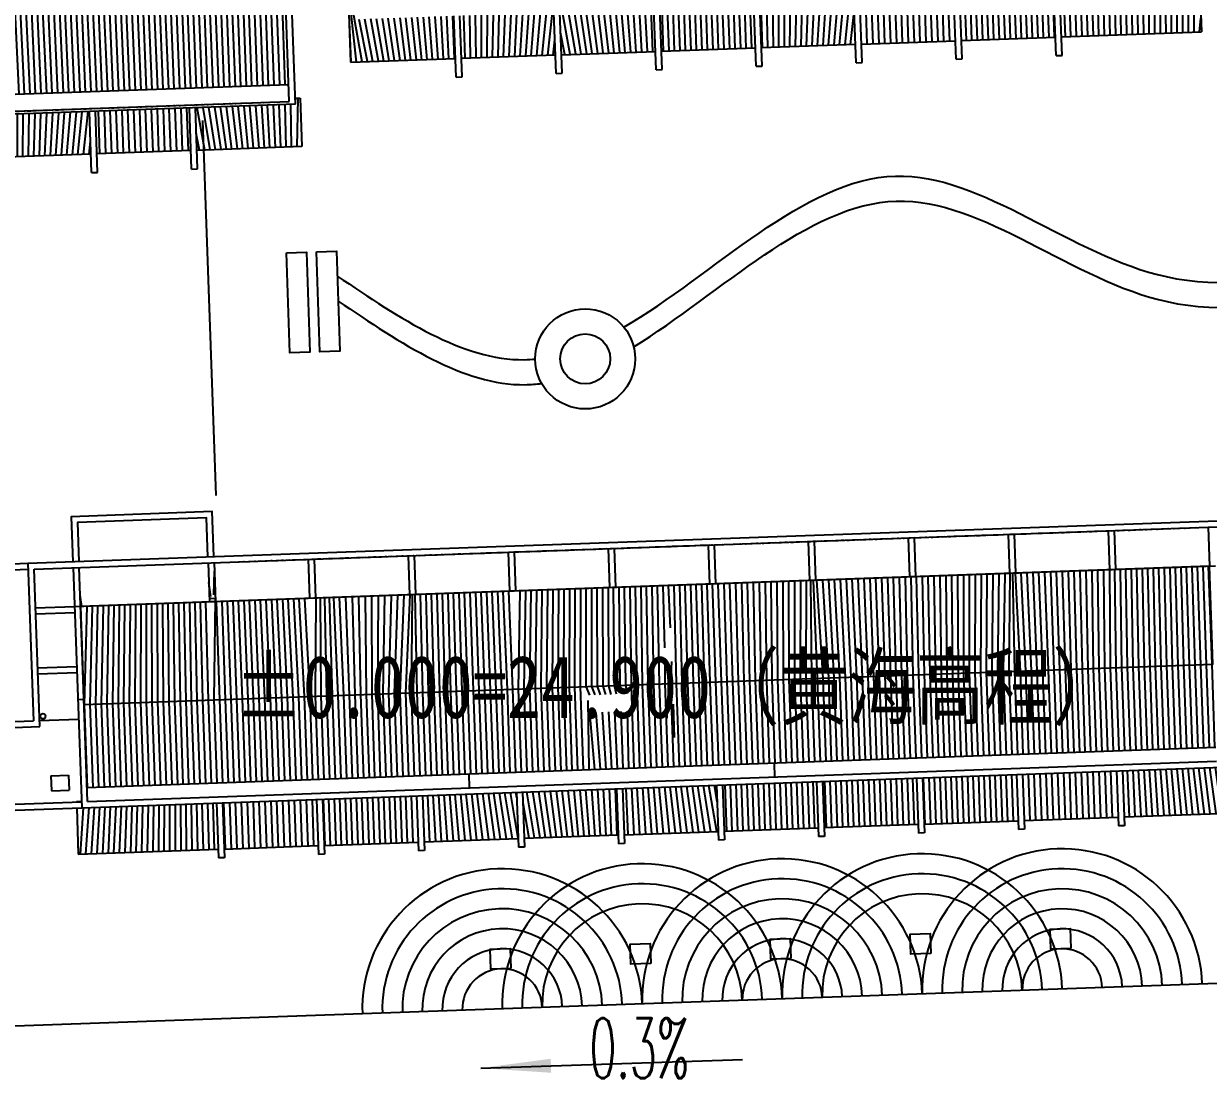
# Model space of a CAD drawing. Header units: millimetres. Extents: x 468001845 to 468595845, y 3387484553 to 3388325553.
# Drawn here: x 468385503 to 468432862, y 3388099783 to 3388141925 of the extents above; entities that cross this region are included whole.
import ezdxf

# ---------------------------------------------------------------- set-up
doc = ezdxf.new("R2010")
doc.units = ezdxf.units.MM
doc.linetypes.add('CONTINOUS', pattern=[0])
for name, color, linetype in [('F-PLANT', 3, 'Continuous'), ('H', 8, 'CONTINOUS'), ('N-ROAD', 4, 'Continuous'), ('PUB_DIM', 3, 'Continuous'), ('PUB_TEXT', 7, 'Continuous'), ('WALL', 7, 'Continuous'), ('屋顶', 7, 'Continuous')]:
    doc.layers.add(name, color=color, linetype=linetype)
doc.styles.add('-黑体', font='', dxfattribs={"width": 0.8})
doc.styles.add('_TXT', font='SIMPLEX.shx', dxfattribs={"width": 0.6})
doc.styles.get('-黑体').set_extended_font_data('SimHei')
pattern_1 = [(90, (-246043.2055603929, 71346.74142360949), (-225, 1.377682148050174e-14), [])]
pattern_2 = [(90, (-348465.652491509, -87483.95105183113), (-225, 1.377682148050174e-14), [])]

# ---------------------------------------------------------------- blocks, each defined once
blk = doc.blocks.new('_ARROW')
blk.add_solid([(0, 0), (-1, 0.1), (-1, -0.1)])
blk = doc.blocks.new('A$C01016261')
h = blk.add_hatch()
h.set_pattern_fill('LINE', color=252, scale=1800, angle=90, style=0)
h.set_pattern_definition(pattern_1)
h.paths.add_polyline_path([(36569.99995157809, 6559.999838570351), (36569.99995157809, 10479.99983857037), (20033.83992749249, 10479.99983857037), (20333.83992749261, 10179.99983857037), (19733.83992749255, 10179.99983857037), (20033.83992749255, 10479.99983857038), (7409.999951578095, 10479.99983857037), (7409.999951578066, 6559.999838570366)])
h.paths.add_polyline_path([(20554.84845212346, 7442.544911156481), (21154.84845212352, 9242.544911156394), (21154.84845212352, 7442.544911156467)], flags=16)
h.paths.add_polyline_path([(7409.999951578095, 6559.999838570366), (7409.999951578066, 2559.999838570366), (36569.99995157809, 2559.999838570366), (36569.99995157809, 6559.999838570366)])
h.paths.add_polyline_path([(17605.0229571198, 6213.658119767031), (19309.6979856462, 6213.658119767031), (19309.6979856462, 5518.217151111166), (17605.02295711992, 5518.217151111166)], flags=16)
h.paths.add_polyline_path([(13127.50734130712, 2909.781203635401, -1), (12927.50734130712, 2909.781203635401, -1)], flags=0)
h.paths.add_polyline_path([(19733.83992749261, 3539.999987387564), (20333.83992749255, 3539.999987387564), (20033.83992749255, 3239.999987387535)], flags=16)
h.paths.add_polyline_path([(20554.84845212346, 5737.45476598425), (21154.84845212352, 5737.454765984236), (21154.84845212352, 3937.454765984323)], flags=16)
h.paths.add_polyline_path([(28483.96695695177, 2909.781203635401, -1), (28283.96695695177, 2909.781203635401, -1)], flags=16)
h.paths.add_polyline_path([(20666.07068202365, 2559.999838570366), (20666.07068202365, 3239.999838570366), (7409.999951578066, 3239.999838570366), (7409.999951578066, 2559.999838570366)], flags=16)
h.paths.add_polyline_path([(36569.99995157815, 2559.999838570366), (36569.99995157815, 3239.999838570366), (20666.07068202365, 3239.999838570366), (20666.07068202365, 2559.999838570366)])
h.paths.add_polyline_path([(20003.41846326098, 9653.992824250017), (20998.41846326098, 9653.992824250017), (20998.41846326098, 10103.99282425002), (20003.41846326098, 10103.99282425002)], flags=24)
h.paths.add_polyline_path([(21199.09118427488, 8008.681159204367), (21416.69118427485, 8008.681159204367), (21416.69118427485, 8392.681159204367), (21199.09118427488, 8392.681159204367)], flags=24)
h.paths.add_polyline_path([(20737.04400089267, 7032.564723402262), (20909.84400089266, 7032.564723402262), (20909.84400089266, 7416.564723402262), (20737.04400089267, 7416.564723402262)], flags=24)
h.paths.add_polyline_path([(17844.31198255176, 5489.060334813519), (19154.36863977555, 5489.060334813519), (19154.36863977555, 6215.689229997646), (17844.31198255176, 6215.689229997646)], flags=24)
h.paths.add_polyline_path([(20003.41846326098, 3616.007001707912), (20998.41846326098, 3616.007001707912), (20998.41846326098, 4066.007001707912), (20003.41846326098, 4066.007001707912)], flags=24)
h.paths.add_polyline_path([(21199.09118427488, 4787.31851793635), (21416.69118427485, 4787.31851793635), (21416.69118427485, 5171.31851793635), (21199.09118427488, 5171.31851793635)], flags=24)
h.paths.add_polyline_path([(20737.04400089267, 5763.434953738455), (20909.84400089266, 5763.434953738455), (20909.84400089266, 6147.434953738455), (20737.04400089267, 6147.434953738455)], flags=24)
h = blk.add_hatch()
h.set_pattern_fill('LINE', color=252, scale=1800, angle=90, style=0)
h.set_pattern_definition(pattern_1)
h.paths.add_polyline_path([(12569.99995157807, 739.9998385703802), (12569.99995157807, 2439.999838570368), (7169.999444982328, 2439.999838570366), (7169.999444982328, 2679.999838570366), (6969.999444982328, 2679.999838570366), (6969.999444982328, 739.9998385703802)])
h.paths.add_polyline_path([(16569.99995157809, 739.9998385703802), (16569.99995157809, 2439.99983857037), (12809.99995157807, 2439.999838570368), (12809.99995157807, 739.9998385703802)])
h.paths.add_polyline_path([(20569.99995157809, 739.9998385703802), (20569.99995157809, 2439.999838570372), (16809.99995157809, 2439.99983857037), (16809.99995157809, 739.9998385703802)])
h.paths.add_polyline_path([(20809.99995157809, 2439.999838570372), (20809.99995157809, 739.9998385703802), (24569.99995157809, 739.9998385703949), (24569.99995157809, 2439.999838570374)])
h.paths.add_polyline_path([(28569.99995157809, 739.9998385703948), (28569.99995157809, 2439.999838570377), (24809.99995157809, 2439.999838570375), (24809.99995157809, 739.9998385703948)])
h.paths.add_polyline_path([(32569.99995157809, 739.9998385703802), (32569.99995157809, 2439.999838570378), (28809.99995157809, 2439.999838570376), (28809.99995157809, 739.9998385703948)])
h.paths.add_polyline_path([(37009.99944498221, 739.9998385703803), (37009.99944498221, 2679.999838570366), (36809.99995157809, 2679.999838570366), (36809.99995157809, 2439.99983857038), (32809.99995157809, 2439.999838570378), (32809.99995157809, 739.9998385703802)])
h.paths.add_polyline_path([(43269.99944498233, 4039.999838570366), (43269.99944498233, 5739.999838570366), (39269.99944498233, 5739.999838570366), (39269.99944498233, 5979.999838570367), (39069.99944498233, 5979.999838570367), (39069.99944498233, 4039.999838570381)])
h.paths.add_polyline_path([(47269.99944498233, 4039.999838570366), (47269.99944498233, 5739.999838570366), (43509.99944498233, 5739.999838570366), (43509.99944498233, 4039.999838570366)])
h.paths.add_polyline_path([(51269.99944498233, 4039.99983857038), (51269.99944498232, 5739.999838570365), (47509.99944498233, 5739.999838570366), (47509.99944498233, 4039.999838570366)])
h.paths.add_polyline_path([(55269.99944498233, 4039.99983857038), (55269.99944498233, 5739.999838570366), (51509.99944498233, 5739.999838570366), (51509.99944498233, 4039.999838570381)])
h.paths.add_polyline_path([(59269.99944498234, 4039.99983857038), (59269.99944498232, 5739.999838570366), (55509.99944498233, 5739.999838570366), (55509.99944498233, 4039.99983857038)])
h.paths.add_polyline_path([(63269.99944498234, 4039.999838570395), (63269.99944498232, 5739.999838570366), (59509.99944498233, 5739.999838570366), (59509.99944498233, 4039.999838570381)])
h.paths.add_polyline_path([(67269.99944498233, 4039.999838570395), (67269.99944498233, 5739.999838570366), (63509.99944498232, 5739.999838570366), (63509.99944498233, 4039.999838570395)])
h.paths.add_polyline_path([(73109.99944498221, 4039.99983857038), (73109.99944498221, 5979.999838570366), (72909.99944498233, 5979.999838570366), (72909.99944498233, 5739.999838570366), (67509.99944498233, 5739.999838570366), (67509.99944498231, 4039.999838570395)])
for p, q in [((36569.99995157809, 2559.999838570351), (36569.99995157809, 12039.99983857035)), ((36809.99995157809, 2439.99983857038), (36809.99995157809, 12279.99983857037)), ((39069.99944498233, 5979.999838570366), (39069.99944498233, 4039.99983857038)), ((43269.99944498233, 3299.999838570366), (43269.99944498233, 5739.9998385699)), ((43509.99944498233, 3299.999838570366), (43509.99944498233, 5739.9998385699)), ((47269.99944498233, 3299.999838570366), (47269.99944498233, 5739.9998385699)), ((47509.99944498233, 3299.999838570366), (47509.99944498233, 5739.9998385699)), ((51269.99944498233, 3299.999838570366), (51269.99944498233, 5739.9998385699)), ((51509.99944498233, 3299.999838570366), (51509.99944498233, 5739.9998385699)), ((55269.99944498233, 3299.999838570366), (55269.99944498233, 5739.9998385699)), ((55509.99944498233, 3299.999838570366), (55509.99944498233, 5739.9998385699)), ((59269.99944498233, 3299.999838570366), (59269.99944498233, 5739.9998385699)), ((59509.99944498233, 3299.999838570366), (59509.99944498233, 5739.9998385699)), ((63269.99944498233, 3299.999838570366), (63269.99944498233, 5739.9998385699)), ((63509.99944498233, 3299.999838570366), (63509.99944498233, 5739.9998385699)), ((67269.99944498233, 3299.999838570366), (67269.99944498233, 5739.9998385699)), ((67509.99944498233, 3299.999838570366), (67509.99944498233, 5739.9998385699)), ((73109.99944498221, 5979.999838570366), (73109.99944498221, 4039.99983857038)), ((39069.99944498233, 4039.99983857038), (43269.99944498233, 4039.999838570366)), ((43509.99944498233, 4039.999838570366), (47269.99944498233, 4039.999838570366)), ((47509.99944498233, 4039.999838570366), (51269.99944498233, 4039.99983857038)), ((51509.99944498233, 4039.99983857038), (55269.99944498239, 4039.99983857038)), ((55509.99944498233, 4039.99983857038), (59269.99944498233, 4039.99983857038)), ((59509.99944498233, 4039.99983857038), (63269.99944498233, 4039.999838570395)), ((63509.99944498233, 4039.999838570395), (67269.99944498233, 4039.999838570395)), ((67509.99944498233, 4039.999838570395), (73109.99944498221, 4039.99983857038)), ((7409.999444982328, 3239.999838570366), (36569.99944498233, 3239.999838570366)), ((43269.99944498233, 3299.999838570366), (43509.99944498233, 3299.999838570366)), ((47269.99944498233, 3299.999838570366), (47509.99944498233, 3299.999838570366)), ((51269.99944498233, 3299.999838570366), (51509.99944498233, 3299.999838570366)), ((55269.99944498233, 3299.999838570366), (55509.99944498233, 3299.999838570366)), ((59269.99944498233, 3299.999838570366), (59509.99944498233, 3299.999838570366)), ((63269.99944498239, 3299.999838570366), (63509.99944498233, 3299.999838570366)), ((67269.99944498227, 3299.999838570366), (67509.99944498227, 3299.999838570366)), ((36809.99944498215, 2439.99983857038), (7169.999444982328, 2439.999838570366)), ((7409.999444982328, 2559.999838570366), (36569.99944498233, 2559.999838570366)), ((28569.99995157809, -0.0001614296343177557), (28569.99995157809, 2439.999838570366)), ((28809.99995157809, -0.0001614296343177557), (28809.99995157809, 2439.999838570366)), ((32569.99995157809, -0.0001614296343177557), (32569.99995157809, 2439.999838570366)), ((32809.99995157809, -0.0001614296488696709), (32809.99995157809, 2439.999838570366)), ((36809.99944498221, 2679.999838570366), (37009.99944498221, 2679.999838570366)), ((37009.99944498221, 2679.999838570366), (37009.99944498221, 739.9998385703802)), ((28569.99944498233, 739.9998385703948), (24809.99944498233, 739.9998385703948)), ((32569.99944498233, 739.9998385703802), (28809.99944498233, 739.9998385703948)), ((37009.99944498221, 739.9998385703802), (32809.99944498233, 739.9998385703802)), ((28569.99944498233, -0.0001614296343177557), (28809.99944498233, -0.0001614296343177557)), ((32569.99944498233, -0.0001614296343177557), (32809.99944498227, -0.0001614296343177557))]:
    blk.add_line(p, q)
blk = doc.blocks.new('A$C50D6054E')
h = blk.add_hatch()
h.set_pattern_fill('LINE', color=252, scale=1800, angle=90, style=0)
h.set_pattern_definition(pattern_2)
h.paths.add_polyline_path([(52270.00018126151, 6320.000055745448), (52270.00018126162, 10240.00005574542), (52270.00018126157, 11800.00005574545), (13052.29180311674, 11800.00005574543), (12510.00018126157, 10647.8735782791), (12510.00018126151, 10458.89033241163), (12574.40998933633, 10458.89033241165), (12574.40998933633, 10380.21647818935), (12190.82176604116, 10380.21647818934), (12190.82176604116, 10458.89033241164), (12270.00018126157, 10458.89033241163), (12270.00018126157, 11800.00005574543), (7110.000181261508, 11800.00005574543), (7110.000181261508, 6320.000055745448)])
h.paths.add_polyline_path([(47202.65480768861, 10410.00005574543, -1), (47402.65480768861, 10410.00005574543, -1)], flags=0)
h.paths.add_polyline_path([(31202.65480768861, 10410.00005574543, -1), (31402.65480768861, 10410.00005574543, -1)], flags=0)
h.paths.add_polyline_path([(30811.00870589254, 7202.544979514336), (30211.00870589243, 7202.544979514336), (30811.00870589248, 9002.544979514103)], flags=16)
h.paths.add_polyline_path([(30811.00870589254, 5497.45483434209), (30811.00870589248, 3697.454834342032), (30211.00870589254, 5497.454834342119)])
h.paths.add_polyline_path([(15202.65480768861, 10410.00005574543, -1), (15402.65480768861, 10410.00005574543, -1)], flags=0)
h.paths.add_polyline_path([(7110.000181261508, 11800.00005574542), (7110.000181261566, 10240.00005574543), (12270.00018126157, 10240.00005574543), (12270.00018126157, 10380.21647818935), (12190.82176604116, 10380.21647818937), (12190.82176604122, 10458.89033241163), (12270.00018126157, 10458.89033241164), (12270.00018126151, 11800.00005574542)], flags=16)
h.paths.add_polyline_path([(12510.00018126157, 11800.00005574543), (12270.00018126157, 11800.00005574542), (12270.00018126157, 10458.89033241163), (12421.04811487882, 10458.89033241164), (12510.00018126157, 10647.87357827916)], flags=17)
h.paths.add_polyline_path([(13052.29180311674, 11800.00005574542), (12510.00018126157, 10647.8735782791), (12510.00018126151, 10458.89033241163), (12574.40998933633, 10458.89033241165), (12574.40998933633, 10380.21647818935), (12510.00018126157, 10380.21647818935), (12510.00018126157, 10240.00005574542), (16270.00018126162, 10240.00005574542), (16270.00018126151, 11800.00005574543)], flags=16)
h.paths.add_polyline_path([(16510.00018126157, 11800.00005574542), (16270.00018126157, 11800.00005574542), (16270.00018126162, 10240.00005574543), (16510.00018126157, 10240.00005574543)], flags=16)
h.paths.add_polyline_path([(17316.5385171122, 11800.00005574542), (16510.00018126157, 11800.00005574542), (16510.00018126162, 10240.00005574543), (17316.53851711215, 10240.00005574542)], flags=16)
h.paths.add_polyline_path([(17316.5385171122, 11800.00005574542), (17316.5385171122, 10240.00005574543), (20270.00018126157, 10240.00005574543), (20270.00018126157, 11800.00005574543)], flags=16)
h.paths.add_polyline_path([(20270.00018126157, 10240.00005574542), (20510.00018126162, 10240.00005574543), (20510.00018126157, 11800.00005574543), (20270.00018126157, 11800.00005574543)], flags=16)
h.paths.add_polyline_path([(20510.00018126157, 11800.00005574545), (20510.00018126151, 10240.00005574542), (24270.00018126162, 10240.00005574543), (24270.00018126157, 11800.00005574543)], flags=16)
h.paths.add_polyline_path([(24270.00018126151, 10240.00005574542), (24510.00018126157, 10240.00005574543), (24510.00018126157, 11800.00005574543), (24270.00018126162, 11800.00005574543)], flags=16)
h.paths.add_polyline_path([(24510.00018126157, 11800.00005574543), (24510.00018126157, 10240.00005574543), (28270.00018126157, 10240.00005574543), (28270.00018126157, 11800.00005574545)], flags=16)
h.paths.add_polyline_path([(28510.00018126151, 11800.00005574543), (28270.00018126157, 11800.00005574543), (28270.00018126157, 10240.00005574543), (28510.00018126157, 10240.00005574542)], flags=16)
h.paths.add_polyline_path([(28510.00018126151, 11800.00005574543), (28510.00018126157, 10240.00005574543), (32270.00018126157, 10240.00005574545), (32270.00018126162, 11800.00005574545)], flags=16)
h.paths.add_polyline_path([(32510.00018126162, 11800.00005574543), (32270.00018126157, 11800.00005574543), (32270.00018126157, 10240.00005574543), (32510.00018126157, 10240.00005574543)], flags=16)
h.paths.add_polyline_path([(32510.00018126157, 11800.00005574543), (32510.00018126157, 10240.00005574543), (36270.00018126157, 10240.00005574543), (36270.00018126157, 11800.00005574545)], flags=16)
h.paths.add_polyline_path([(36510.00018126162, 11800.00005574545), (36270.00018126157, 11800.00005574545), (36270.00018126162, 10240.00005574542), (36510.00018126157, 10240.00005574542)], flags=16)
h.paths.add_polyline_path([(36510.00018126162, 11800.00005574543), (36510.00018126157, 10240.00005574543), (40270.00018126162, 10240.00005574543), (40270.00018126157, 11800.00005574545)], flags=16)
h.paths.add_polyline_path([(40510.00018126162, 11800.00005574543), (40270.00018126157, 11800.00005574543), (40270.00018126157, 10240.00005574543), (40510.00018126157, 10240.00005574542)], flags=16)
h.paths.add_polyline_path([(40510.00018126157, 11800.00005574543), (40510.00018126157, 10240.00005574543), (44270.00018126162, 10240.00005574543), (44270.00018126157, 11800.00005574545)], flags=16)
h.paths.add_polyline_path([(44510.00018126162, 11800.00005574545), (44270.00018126157, 11800.00005574545), (44270.00018126157, 10240.00005574542), (44510.00018126162, 10240.00005574543)], flags=16)
h.paths.add_polyline_path([(44510.00018126157, 11800.00005574545), (44510.00018126157, 10240.00005574542), (48270.00018126157, 10240.00005574543), (48270.00018126157, 11800.00005574545)], flags=16)
h.paths.add_polyline_path([(48510.00018126157, 11800.00005574545), (48270.00018126162, 11800.00005574543), (48270.00018126157, 10240.00005574543), (48510.00018126162, 10240.00005574543)], flags=16)
h.paths.add_polyline_path([(48510.00018126145, 10240.00005574542), (52270.00018126157, 10240.00005574543), (52270.00018126157, 11800.00005574545), (48510.00018126157, 11800.00005574545)], flags=16)
h.paths.add_polyline_path([(29659.57871703, 3376.007070065782), (30654.57871703, 3376.007070065782), (30654.57871703, 3826.007070065782), (29659.57871703, 3826.007070065782)], flags=9)
h.paths.add_polyline_path([(27500.47223632078, 5249.060403171374), (28810.52889354457, 5249.060403171374), (28810.52889354457, 5975.689298355515), (27500.47223632078, 5975.689298355515)], flags=9)
h.paths.add_polyline_path([(30855.2514380439, 4547.318586294219), (31072.85143804387, 4547.318586294219), (31072.85143804387, 4931.318586294219), (30855.2514380439, 4931.318586294219)], flags=9)
h = blk.add_hatch()
h.set_pattern_fill('LINE', color=252, scale=1800, angle=90, style=0)
h.set_pattern_definition(pattern_2)
h.paths.add_polyline_path([(7110.000181261508, 6320.000055745448), (7110.000181261566, 3000.000055745433), (29690.00018126157, 3000.000055745433), (29390.00018126157, 3300.000055745433), (29990.00018126157, 3300.000055745433), (29690.00018126157, 3000.000055745433), (52270.00018126151, 3000.000055745433), (52270.00018126157, 6320.000055745448)])
h.paths.add_polyline_path([(27261.18321088888, 5278.21721946905), (27261.18321088882, 5973.6581881249), (28965.85823941516, 5973.658188124886), (28965.85823941516, 5278.217219469036)], flags=16)
h.paths.add_polyline_path([(29390.00018126162, 3300.000055745448), (29990.00018126157, 3300.000055745448), (29690.00018126157, 3000.000055745419)])
h.paths.add_polyline_path([(29659.57871703, 3376.007070065782), (30654.57871703, 3376.007070065782), (30654.57871703, 3826.007070065782), (29659.57871703, 3826.007070065782)], flags=24)
h.paths.add_polyline_path([(27500.47223632078, 5249.060403171374), (28810.52889354457, 5249.060403171374), (28810.52889354457, 5975.689298355515), (27500.47223632078, 5975.689298355515)], flags=24)
h.paths.add_polyline_path([(30855.2514380439, 4547.318586294219), (31072.85143804387, 4547.318586294219), (31072.85143804387, 4931.318586294219), (30855.2514380439, 4931.318586294219)], flags=24)
h.paths.add_polyline_path([(30393.20425466169, 5523.435022096324), (30566.00425466168, 5523.435022096324), (30566.00425466168, 5907.435022096324), (30393.20425466169, 5907.435022096324)], flags=24)
h = blk.add_hatch()
h.set_pattern_fill('LINE', color=252, scale=1800, angle=90, style=0)
h.set_pattern_definition(pattern_2)
h.paths.add_polyline_path([(12270.00018126162, 2200.000055745448), (6870.000181261566, 2200.000055745448), (6670.000181261566, 2200.000055745448), (6670.000181261566, 350.0000557454478), (12270.00018126157, 350.0000557454478)])
h.paths.add_polyline_path([(16270.00018126157, 350.0000557454478), (16270.00018126157, 2200.000055745448), (12510.00018126157, 2200.000055745448), (12510.00018126157, 350.0000557454769)])
h.paths.add_polyline_path([(15954.51846685255, 2030.000055745448, -1), (16154.51846685255, 2030.000055745448, -1)], flags=16)
h.paths.add_polyline_path([(20270.00018126162, 350.0000557454332), (20270.00018126157, 2200.000055745433), (16510.00018126157, 2200.000055745448), (16510.00018126157, 350.0000557454478)])
h.paths.add_polyline_path([(24270.00018126157, 350.0000557454478), (24270.00018126162, 2200.000055745448), (20510.00018126162, 2200.000055745448), (20510.00018126162, 350.0000557454186)])
h.paths.add_polyline_path([(28270.00018126157, 350.0000557454478), (28270.00018126157, 2200.000055745433), (24510.00018126157, 2200.000055745433), (24510.00018126157, 350.0000557454478)])
h.paths.add_polyline_path([(32270.00018126162, 350.0000557454769), (32270.00018126157, 2200.000055745419), (28510.00018126157, 2200.000055745419), (28510.00018126157, 350.0000557454478)])
h.paths.add_polyline_path([(28640.41618892917, 2030.000055745448, -1), (28840.41618892917, 2030.000055745448, -1)], flags=16)
h.paths.add_polyline_path([(36270.00018126157, 350.0000557454623), (36270.00018126157, 2200.000055745433), (32510.00018126157, 2200.000055745433), (32510.00018126157, 350.0000557454769)])
h.paths.add_polyline_path([(40270.00018126157, 350.0000557454769), (40270.00018126162, 2200.000055745419), (36510.00018126157, 2200.000055745419), (36510.00018126157, 350.0000557454623)])
h.paths.add_polyline_path([(44270.00018126162, 350.0000557454623), (44270.00018126162, 2200.000055745419), (40510.00018126157, 2200.000055745419), (40510.00018126157, 350.0000557454769)])
h.paths.add_polyline_path([(40706.32761225983, 2030.000055745448, -1), (40906.32761225983, 2030.000055745448, -1)], flags=16)
h.paths.add_polyline_path([(48270.00018126157, 350.0000557454478), (48270.00018126157, 2200.000055745419), (44510.00018126157, 2200.000055745419), (44510.00018126162, 350.0000557454769)])
h.paths.add_polyline_path([(52710.00018126162, 350.0000557454478), (52710.00018126151, 2440.000055745448), (52510.00018126157, 2440.000055745433), (52510.00018126151, 2200.000055745419), (48510.00018126157, 2200.000055745419), (48510.00018126157, 350.0000557454478)])
h.paths.add_polyline_path([(6370.500181261566, 2156.381500883144), (7009.500181261566, 2156.381500883144), (7009.500181261566, 1751.381500883144), (6370.500181261566, 1751.381500883144)], flags=9)
for p, q in [((4110.000181261508, 12040.00005574545), (5070.000181261508, 12040.00005574545)), ((5070.000181261566, 12040.00005574545), (55810.00018126157, 12040.00005574543)), ((5070.000181261566, 12040.00005574545), (5070.000181261566, 5740.000055745448)), ((4110.000181261508, 11800.00005574545), (5070.000181261508, 11800.00005574545)), ((5310.000181261566, 11800.00005574543), (55570.00018126151, 11800.00005574545)), ((5310.000181261625, 5500.000055745448), (5310.000181261566, 11800.00005574543)), ((6870.000181261566, 11800.00005574543), (6870.000181261566, 2200.000055745448)), ((7110.000181261566, 2440.000055745433), (7110.000181261508, 11800.00005574543)), ((12270.00018126157, 11800.00005574543), (12270.00018126157, 10240.00005574543)), ((12510.00018126157, 11800.00005574543), (12510.00018126157, 10240.00005574543)), ((16270.00018126157, 11800.00005574543), (16270.00018126157, 10240.00005574543)), ((16510.00018126157, 11800.00005574543), (16510.00018126157, 10240.00005574543)), ((20270.00018126157, 11800.00005574543), (20270.00018126157, 10240.00005574543)), ((20510.00018126157, 11800.00005574543), (20510.00018126157, 10240.00005574543)), ((24270.00018126157, 11800.00005574543), (24270.00018126157, 10240.00005574543)), ((24510.00018126157, 11800.00005574543), (24510.00018126157, 10240.00005574543)), ((28270.00018126157, 11800.00005574543), (28270.00018126157, 10240.00005574543)), ((28510.00018126157, 11800.00005574543), (28510.00018126157, 10240.00005574543)), ((32270.00018126157, 11800.00005574543), (32270.00018126157, 10240.00005574543)), ((32510.00018126157, 11800.00005574543), (32510.00018126157, 10240.00005574543)), ((36270.00018126157, 11800.00005574543), (36270.00018126157, 10240.00005574543)), ((36510.00018126157, 11800.00005574543), (36510.00018126157, 10240.00005574543)), ((40270.00018126157, 11800.00005574543), (40270.00018126157, 10240.00005574543)), ((40510.00018126157, 11800.00005574543), (40510.00018126157, 10240.00005574543)), ((44270.00018126157, 11800.00005574543), (44270.00018126157, 10240.00005574543)), ((44510.00018126157, 11800.00005574543), (44510.00018126157, 10240.00005574543)), ((48270.00018126157, 11800.00005574543), (48270.00018126157, 10240.00005574543)), ((48510.00018126157, 11800.00005574543), (48510.00018126157, 10240.00005574543)), ((52270.00018126157, 11800.00005574543), (52270.00018126157, 10240.00005574543)), ((6870.000181261508, 10240.00005574545), (5310.000181261566, 10240.00005574543)), ((6870.000181261508, 10000.00005574545), (5310.000181261566, 10000.00005574543)), ((52510.00018126157, 10240.00005574543), (6870.000181261625, 10240.00005574545)), ((6870.000181261508, 7840.000055745448), (5310.000181261566, 7840.000055745433)), ((6870.000181261508, 7600.000055745448), (5310.000181261566, 7600.000055745433)), ((7110.000181261566, 6520.000055745462), (6870.000181261508, 6520.000055745448)), ((7110.000181261566, 6320.000055745448), (52270.00018126151, 6320.000055745448)), ((1770.000181261566, 5740.000055745448), (5070.000181261566, 5740.000055745448)), ((5310.000181261625, 5740.000055745448), (6870.000181261566, 5740.000055745448)), ((2010.000181261566, 5500.000055745448), (5310.000181261625, 5500.000055745448)), ((5689.997896370187, 3519.998493553838), (6389.997896370245, 3519.998493553852)), ((5689.997896370187, 3519.998493553838), (5689.997896370245, 2919.998493553852)), ((6389.997896370245, 3519.998493553852), (6389.997896370245, 2919.998493553838)), ((5689.997896370245, 2919.998493553852), (6389.997896370245, 2919.998493553838)), ((7110.000181261566, 3000.000055745433), (52270.00018126157, 3000.000055745433)), ((22394.97641991812, 2440.000055745433), (22394.97641991812, 3000.000055745433)), ((34610.97089802002, 2440.000055745433), (34610.97089802002, 3000.000055745433)), ((2010.000181261566, 2440.000055745448), (6870.000181261566, 2440.000055745448)), ((6870.000181261566, 2440.000055745433), (6670.000181261566, 2440.000055745433)), ((7110.000181261566, 2440.000055745433), (52270.00018126157, 2440.000055745433)), ((1770.000181261566, 2200.000055745448), (6870.000181261566, 2200.000055745448)), ((6670.000181261566, 2200.000055745448), (6670.000181261566, 350.0000557454478)), ((6870.000181261566, 2200.000055745448), (52510.00018126157, 2200.000055745419)), ((12270.00018126157, 2200.000055745433), (12270.00018126157, 5.574543320108205e-05)), ((12510.00018126157, 2200.000055745433), (12510.00018126157, 5.574543320108205e-05)), ((16270.00018126157, 2200.000055745433), (16270.00018126157, 5.574543320108205e-05)), ((16510.00018126157, 2200.000055745433), (16510.00018126157, 5.574543320108205e-05)), ((20270.00018126157, 2200.000055745433), (20270.00018126157, 5.574543320108205e-05)), ((20510.00018126157, 2200.000055745433), (20510.00018126157, 5.574543320108205e-05)), ((24270.00018126157, 2200.000055745433), (24270.00018126157, 5.574543320108205e-05)), ((24510.00018126157, 2200.000055745433), (24510.00018126157, 5.574543320108205e-05)), ((28270.00018126157, 2200.000055745433), (28270.00018126157, 5.574543320108205e-05)), ((28510.00018126157, 2200.000055745433), (28510.00018126157, 5.574543320108205e-05)), ((32270.00018126157, 2200.000055745433), (32270.00018126157, 5.574543320108205e-05)), ((32510.00018126157, 2200.000055745433), (32510.00018126157, 5.574543320108205e-05)), ((36270.00018126157, 2200.000055745433), (36270.00018126157, 5.574543320108205e-05)), ((36510.00018126157, 2200.000055745433), (36510.00018126157, 5.574543320108205e-05)), ((40270.00018126157, 2200.000055745433), (40270.00018126157, 5.574543320108205e-05)), ((40510.00018126157, 2200.000055745433), (40510.00018126157, 5.574543320108205e-05)), ((44270.00018126157, 2200.000055745433), (44270.00018126157, 5.574543320108205e-05)), ((44510.00018126157, 2200.000055745433), (44510.00018126157, 5.574543320108205e-05)), ((48270.00018126157, 2200.000055745433), (48270.00018126157, 5.574543320108205e-05)), ((48510.00018126157, 2200.000055745433), (48510.00018126157, 5.574543320108205e-05)), ((6670.000181261566, 350.0000557454478), (12270.00018126157, 350.0000557454478)), ((12510.00018126157, 350.0000557454623), (16270.00018126157, 350.0000557454478)), ((16510.00018126157, 350.0000557454478), (20270.00018126157, 350.0000557454332)), ((20510.00018126157, 350.0000557454186), (24270.00018126157, 350.0000557454478)), ((24510.00018126157, 350.0000557454478), (28270.00018126157, 350.0000557454478)), ((28510.00018126157, 350.0000557454478), (32270.00018126157, 350.0000557454623)), ((32510.00018126157, 350.0000557454623), (36270.00018126157, 350.0000557454623)), ((36510.00018126157, 350.0000557454623), (40270.00018126157, 350.0000557454769)), ((40510.00018126157, 350.0000557454769), (44270.00018126157, 350.0000557454623)), ((44510.00018126157, 350.0000557454623), (48270.00018126157, 350.0000557454478)), ((48510.00018126157, 350.0000557454478), (52710.00018126157, 350.0000557454332))]:
    blk.add_line(p, q)
for points in [[(12510.00018126151, 12040.00005574545), (12510.00018126151, 13840.00005574548), (6870.000181261508, 13840.00005574545), (6870.000181261508, 12040.00005574545)], [(12270.00018126151, 12040.00005574545), (12270.00018126151, 13600.00005574551), (7110.000181261508, 13600.00005574545), (7110.000181261508, 12040.00005574545)]]:
    blk.add_lwpolyline(points)
blk.add_lwpolyline([(7110.000181261566, 6320.000055745448), (52270.00018126157, 6320.000055745448), (52270.00018126157, 10240.00005574543), (7110.000181261566, 10240.00005574543)], close=True)
blk.add_circle((5449.829688225582, 5909.497761851875), 104.8546414661687)
at = {"layer": 'WALL'}
for p, q in [((12510.00018126157, 5.574544775299728e-05), (12270.00018126157, 5.574544775299728e-05)), ((16510.00018126157, 5.574546230491251e-05), (16270.00018126157, 5.574544775299728e-05)), ((20510.00018126157, 5.574544775299728e-05), (20270.00018126157, 5.574546230491251e-05)), ((24510.00018126157, 5.574541864916682e-05), (24270.00018126157, 5.574544775299728e-05)), ((28510.00018126157, 5.574541864916682e-05), (28270.00018126157, 5.574541864916682e-05)), ((32510.00018126157, 5.574543320108205e-05), (32270.00018126157, 5.574541864916682e-05)), ((36510.00018126157, 5.574544775299728e-05), (36270.00018126157, 5.574544775299728e-05)), ((40510.00018126157, 5.574543320108205e-05), (40270.00018126157, 5.574544775299728e-05)), ((44510.00018126157, 5.574543320108205e-05), (44270.00018126157, 5.574543320108205e-05)), ((48510.00018126157, 5.574543320108205e-05), (48270.00018126157, 5.574543320108205e-05))]:
    blk.add_line(p, q, dxfattribs=at)

msp = doc.modelspace()

# ---------------------------------------------------------------- linework, layer by layer
at = {"layer": 'F-PLANT'}
for radius in [2000, 1000]:
    msp.add_circle((468407951.9572411, 3388128531.231068), radius, dxfattribs=at)
for points, knots in [([(468409496.055886, 3388129802.356308), (468413109.2146804, 3388131882.187134), (468420098.1840988, 3388139397.044772), (468429491.0180852, 3388130719.50154), (468435643.3336911, 3388131696.933882), (468437908.6102116, 3388132056.823503)], [12616.34282992217, 12616.34282992217, 12616.34282992217, 12616.34282992217, 24738.65729762685, 36289.78118629274, 43021.50915522452, 43021.50915522452, 43021.50915522452, 43021.50915522452]), ([(468409892.2476574, 3388129016.280654), (468413383.0957602, 3388131134.768782), (468420258.4118462, 3388138282.558606), (468429526.6357474, 3388129720.13605), (468435678.9513534, 3388130697.568392), (468437944.2278737, 3388131057.458013)], [13019.71314022399, 13019.71314022399, 13019.71314022399, 13019.71314022399, 24738.65729762685, 36289.78118629274, 43021.50915522452, 43021.50915522452, 43021.50915522452, 43021.50915522452]), ([(468398041.0045304, 3388131840.899096), (468400545.6179703, 3388130151.905567), (468403196.6688517, 3388128364.161514), (468405807.8516273, 3388128509.796827), (468405951.9725696, 3388128523.400727)], [0, 0, 0, 0, 8190.75891920582, 8669.648698776953, 8669.648698776953, 8669.648698776953, 8669.648698776953]), ([(468398076.6221926, 3388130841.533607), (468400581.2356325, 3388129152.540078), (468403307.4996191, 3388127314.075843), (468405991.6012092, 3388127520.2512), (468406209.5707026, 3388127549.350654)], [0, 0, 0, 0, 8190.75891920582, 8915.615762021558, 8915.615762021558, 8915.615762021558, 8915.615762021558])]:
    msp.add_open_spline(points, degree=3, knots=knots, dxfattribs=at)
at = {"layer": 'H', "color": 8}
msp.add_line((468393200.4423285, 3388123066.90426), (468392666.1773953, 3388138057.386607), dxfattribs=at)
at = {"layer": 'N-ROAD'}
msp.add_line((468435918.3438635, 3388103672.128002), (468376600.9595608, 3388101558.040033), dxfattribs=at)
for points in [[(468421770.3021984, 3388104768.903748), (468420970.8098065, 3388104740.409617), (468420942.3156768, 3388105539.90201), (468421741.8080686, 3388105568.39614)], [(468427366.7489411, 3388104968.362656), (468426567.2565492, 3388104939.868526), (468426538.7624195, 3388105739.360919), (468427338.2548113, 3388105767.855048)], [(468404980.9619702, 3388104170.527022), (468404181.4695784, 3388104142.032893), (468404152.9754487, 3388104941.525285), (468404952.4678405, 3388104970.019414)], [(468404980.9619702, 3388104170.527022), (468404181.4695784, 3388104142.032893), (468404152.9754487, 3388104941.525285), (468404952.4678405, 3388104970.019414)], [(468410577.4087129, 3388104369.985931), (468409777.9163211, 3388104341.491801), (468409749.4221914, 3388105140.984193), (468410548.9145831, 3388105169.478323)], [(468416173.8554556, 3388104569.444839), (468415374.3630638, 3388104540.95071), (468415345.8689341, 3388105340.443102), (468416145.3613259, 3388105368.937232)], [(468416173.8554556, 3388104569.444839), (468415374.3630638, 3388104540.95071), (468415345.8689341, 3388105340.443102), (468416145.3613259, 3388105368.937232)]]:
    msp.add_lwpolyline(points, close=True, dxfattribs=at)
for centre in [(468421427.544262, 3388103155.671898), (468427023.9910046, 3388103355.130808), (468410234.6507767, 3388102756.754082), (468415831.0975192, 3388102956.212991), (468404638.2040338, 3388102557.295174)]:
    msp.add_arc(centre, 5600, 2.041182930001534, 182.0411829300015, dxfattribs=at)
at = {"layer": 'N-ROAD', "color": 145}
for centre, radius in [((468421427.544262, 3388103155.671898), 4800), ((468427023.9910046, 3388103355.130808), 4800), ((468404638.2040338, 3388102557.295174), 4800), ((468410234.6507767, 3388102756.754082), 4800), ((468415831.0975192, 3388102956.212991), 4800), ((468427023.9910046, 3388103355.130808), 4000), ((468415831.0975192, 3388102956.212991), 4000), ((468421427.544262, 3388103155.671898), 4000), ((468404638.2040338, 3388102557.295174), 4000), ((468410234.6507767, 3388102756.754082), 4000), ((468427023.9910046, 3388103355.130808), 3200), ((468415831.0975192, 3388102956.212991), 3200), ((468404638.2040338, 3388102557.295174), 3200), ((468427023.9910046, 3388103355.130808), 2400), ((468415831.0975192, 3388102956.212991), 2400), ((468404638.2040338, 3388102557.295174), 2400), ((468415831.0975192, 3388102956.212991), 1600), ((468427023.9910046, 3388103355.130808), 1600), ((468404638.2040338, 3388102557.295174), 1600)]:
    msp.add_arc(centre, radius, 2.041182930001534, 182.0411829300015, dxfattribs=at)
at = {"layer": 'PUB_DIM'}
msp.add_lwpolyline([(468403783.7394878, 3388100191.338331), (468414246.4020461, 3388100537.039837)], dxfattribs=at)
at = {"layer": '屋顶'}
for points in [[(468396006.6558886, 3388132769.029263), (468396806.1482804, 3388132797.523392), (468396948.6189293, 3388128800.061433), (468396149.1265374, 3388128771.567304)], [(468397205.8944764, 3388132811.770457), (468398005.3868682, 3388132840.264586), (468398147.8575169, 3388128842.802628), (468397348.3651252, 3388128814.308498)]]:
    msp.add_lwpolyline(points, close=True, dxfattribs=at)

# ---------------------------------------------------------------- block references
at = {"rotation": 2.041173451459495}
for name, p in [('A$C01016261', (468359665.7016235, 3388134956.037269)), ('A$C50D6054E', (468381034.0234807, 3388108150.11809))]:
    msp.add_blockref(name, p, dxfattribs=at)
at = {"layer": 'PUB_DIM', "xscale": 2800, "yscale": 2800, "zscale": 2800, "rotation": 181.892446957}
msp.add_blockref('_ARROW', (468403783.7394878, 3388100191.338331), dxfattribs=at)

# ---------------------------------------------------------------- texts
at = {"layer": 'PUB_TEXT'}
for s, height, style, width, p in [('%%p0.000=24.900（黄海高程）', 2500, '-黑体', 0.8, (468393936.7467203, 3388114181.1478)), ('0.3%', 2400, '_TXT', 0.5249999999999999, (468408118.2985655, 3388099783.297566))]:
    msp.add_text(s, height=height, dxfattribs=dict(at, style=style, width=width)).set_placement(p)

doc.saveas('drawing.dxf')
